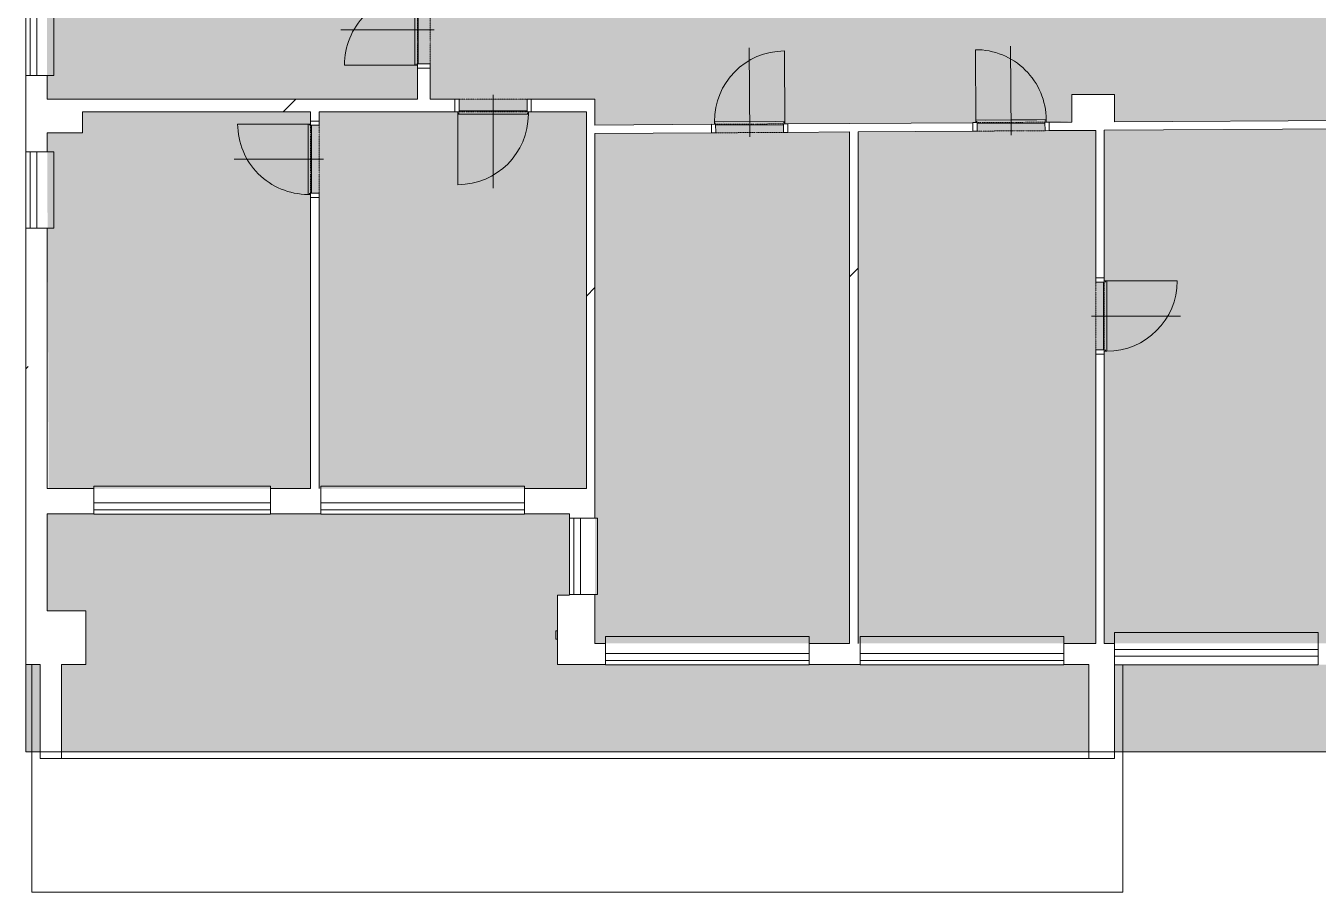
# Model space of a CAD drawing. Header units: millimetres. Extents: x -19993 to 479964, y -45352 to 20466.
# Drawn here: x 310545 to 325771, y -30617 to -20402 of the extents above; entities that cross this region are included whole.
import ezdxf

# ---------------------------------------------------------------- set-up
doc = ezdxf.new("R2010")
doc.units = ezdxf.units.MM
doc.linetypes.add('Čerchovaná se dvěma tečkami', pattern=[2.59, 1, -0.53, 0, -0.53, 0, -0.53])
for name, color, linetype, lineweight in [('A-DETL-GENF', 92, 'Continuous', 9), ('A-DETL-THIN', 151, 'Continuous', 9), ('A-DOOR', 31, 'Continuous', 9), ('A-DOOR-FRAM', 31, 'Continuous', 9), ('A-FLOR', 192, 'Continuous', 9), ('A-GENM', 13, 'Continuous', 9), ('A-GLAZ', 151, 'Continuous', 9), ('A-WALL', 113, 'Continuous', 9), ('A-WALL-PATT', 111, 'Continuous', 25), ('S-COLS', 52, 'Continuous', 9)]:
    doc.layers.add(name, color=color, linetype=linetype, lineweight=lineweight)
pattern_1 = [(45, (312002, 0), (-7184.2, 7184.2), []), (45, (314875, -3e-12), (-7184.2, 7184.2), []), (45, (320623, -7e-12), (-4310.5, 10058), [4064, -2032, 67.1, -1964.9])]

# ---------------------------------------------------------------- blocks, each defined once
blk = doc.blocks.new('DVERE_1k_oblozka - DD03_01_800x1970_koupelna-1549495-Mapka _ závislý 16')
at = {"layer": 'A-DOOR'}
for p, q in [((0, -103), (0, 947)), ((-415, 47), (-415, 907)), ((-400, 47), (-450, 47)), ((-450, 47), (-450, -53)), ((415, 77), (-415, 77)), ((-415, 77), (-415, 62)), ((-415, 62), (-400, 62)), ((-400, -53), (-400, 47)), ((-400, 37), (400, 37)), ((305, 77), (-305, 77)), ((400, 62), (415, 62)), ((450, 47), (400, 47)), ((400, 47), (400, -53)), ((415, 62), (415, 77)), ((415, 77), (415, 47)), ((450, -53), (450, 47)), ((-450, -53), (-400, -53)), ((400, -53), (450, -53))]:
    blk.add_line(p, q, dxfattribs=at)
at = {"layer": 'A-DOOR', "linetype": 'Čerchovaná se dvěma tečkami'}
for p, q in [((-400, 47), (400, 47)), ((-400, -53), (400, -53))]:
    blk.add_line(p, q, dxfattribs=at)
at = {"layer": 'A-DOOR'}
blk.add_arc((-415, 77), 830, 360, 90, dxfattribs=at)
at = {"layer": 'A-DOOR-FRAM'}
for p, q in [((-400, 47), (-450, 47)), ((-400, -53), (-400, 47)), ((400, 47), (400, -53)), ((400, 47), (450, 47)), ((-450, -53), (-400, -53)), ((450, -53), (400, -53))]:
    blk.add_line(p, q, dxfattribs=at)
blk = doc.blocks.new('DVERE_1k_oblozka - DD03_01_800x1970_koupelna-1549491-Mapka _ závislý 16')
at = {"layer": 'A-DOOR'}
for p, q in [((-450, 53), (-400, 53)), ((-450, -47), (-450, 53)), ((-400, 53), (-400, -47)), ((0, 103), (0, -947)), ((400, 53), (450, 53)), ((400, -47), (400, 53)), ((450, 53), (450, -47)), ((-400, -47), (-450, -47)), ((-415, -47), (-415, -907)), ((-415, -62), (-400, -62)), ((-415, -77), (-415, -62)), ((415, -77), (-415, -77)), ((-400, -37), (400, -37)), ((305, -77), (-305, -77)), ((450, -47), (400, -47)), ((400, -62), (415, -62)), ((415, -77), (415, -47)), ((415, -62), (415, -77))]:
    blk.add_line(p, q, dxfattribs=at)
at = {"layer": 'A-DOOR', "linetype": 'Čerchovaná se dvěma tečkami'}
for p, q in [((-400, 53), (400, 53)), ((-400, -47), (400, -47))]:
    blk.add_line(p, q, dxfattribs=at)
at = {"layer": 'A-DOOR'}
blk.add_arc((-415, -77), 830, 270, 0, dxfattribs=at)
at = {"layer": 'A-DOOR-FRAM'}
for p, q in [((-450, 53), (-400, 53)), ((-400, 53), (-400, -47)), ((400, -47), (400, 53)), ((450, 53), (400, 53)), ((-400, -47), (-450, -47)), ((400, -47), (450, -47))]:
    blk.add_line(p, q, dxfattribs=at)
blk = doc.blocks.new('DVERE_1k_oblozka - DD03_01_800x1970_koupelna-1549494-Mapka _ závislý 16')
at = {"layer": 'A-DOOR'}
for p, q in [((-450, 78), (-400, 78)), ((-450, -72), (-450, 78)), ((-400, 78), (-400, -72)), ((0, 128), (0, -972)), ((400, 78), (450, 78)), ((400, -72), (400, 78)), ((450, 78), (450, -72)), ((-400, -72), (-450, -72)), ((-415, -72), (-415, -932)), ((-415, -87), (-400, -87)), ((-415, -102), (-415, -87)), ((415, -102), (-415, -102)), ((-400, -62), (400, -62)), ((305, -102), (-305, -102)), ((450, -72), (400, -72)), ((400, -87), (415, -87)), ((415, -102), (415, -72)), ((415, -87), (415, -102))]:
    blk.add_line(p, q, dxfattribs=at)
at = {"layer": 'A-DOOR', "linetype": 'Čerchovaná se dvěma tečkami'}
for p, q in [((-400, 78), (400, 78)), ((-400, -72), (400, -72))]:
    blk.add_line(p, q, dxfattribs=at)
at = {"layer": 'A-DOOR'}
blk.add_arc((-415, -102), 830, 270, 0, dxfattribs=at)
at = {"layer": 'A-DOOR-FRAM'}
for p, q in [((-450, 78), (-400, 78)), ((-400, 78), (-400, -72)), ((400, -72), (400, 78)), ((450, 78), (400, 78)), ((-400, -72), (-450, -72)), ((400, -72), (450, -72))]:
    blk.add_line(p, q, dxfattribs=at)
blk = doc.blocks.new('DVERE_1k_oblozka - DD03_01_800x1970_koupelna-1549493-Mapka _ závislý 16')
at = {"layer": 'A-DOOR'}
for p, q in [((-415, 72), (-415, 932)), ((0, -128), (0, 972)), ((-400, 72), (-450, 72)), ((-450, 72), (-450, -78)), ((415, 102), (-415, 102)), ((-415, 102), (-415, 87)), ((-415, 87), (-400, 87)), ((-400, -78), (-400, 72)), ((-400, 62), (400, 62)), ((305, 102), (-305, 102)), ((400, 87), (415, 87)), ((450, 72), (400, 72)), ((400, 72), (400, -78)), ((415, 87), (415, 102)), ((415, 102), (415, 72)), ((450, -78), (450, 72)), ((-450, -78), (-400, -78)), ((400, -78), (450, -78))]:
    blk.add_line(p, q, dxfattribs=at)
at = {"layer": 'A-DOOR', "linetype": 'Čerchovaná se dvěma tečkami'}
for p, q in [((-400, 72), (400, 72)), ((-400, -78), (400, -78))]:
    blk.add_line(p, q, dxfattribs=at)
at = {"layer": 'A-DOOR'}
blk.add_arc((-415, 102), 830, 360, 90, dxfattribs=at)
at = {"layer": 'A-DOOR-FRAM'}
for p, q in [((-400, 72), (-450, 72)), ((-400, -78), (-400, 72)), ((400, 72), (400, -78)), ((400, 72), (450, 72)), ((-450, -78), (-400, -78)), ((450, -78), (400, -78))]:
    blk.add_line(p, q, dxfattribs=at)
blk = doc.blocks.new('DVERE_1k_oblozka - DD03_01_800x1970_koupelna-1549492-Mapka _ závislý 16')
at = {"layer": 'A-DOOR'}
for p, q in [((-450, 53), (-400, 53)), ((-450, -47), (-450, 53)), ((-400, 53), (-400, -47)), ((0, 103), (0, -947)), ((400, 53), (450, 53)), ((400, -47), (400, 53)), ((450, 53), (450, -47)), ((-400, -47), (-450, -47)), ((-415, -47), (-415, -907)), ((-415, -62), (-400, -62)), ((-415, -77), (-415, -62)), ((415, -77), (-415, -77)), ((-400, -37), (400, -37)), ((305, -77), (-305, -77)), ((450, -47), (400, -47)), ((400, -62), (415, -62)), ((415, -77), (415, -47)), ((415, -62), (415, -77))]:
    blk.add_line(p, q, dxfattribs=at)
at = {"layer": 'A-DOOR', "linetype": 'Čerchovaná se dvěma tečkami'}
for p, q in [((-400, 53), (400, 53)), ((-400, -47), (400, -47))]:
    blk.add_line(p, q, dxfattribs=at)
at = {"layer": 'A-DOOR'}
blk.add_arc((-415, -77), 830, 270, 0, dxfattribs=at)
at = {"layer": 'A-DOOR-FRAM'}
for p, q in [((-450, 53), (-400, 53)), ((-400, 53), (-400, -47)), ((400, -47), (400, 53)), ((450, 53), (400, 53)), ((-400, -47), (-450, -47)), ((400, -47), (450, -47))]:
    blk.add_line(p, q, dxfattribs=at)
blk = doc.blocks.new('DVERE_1k_oblozka - DD03_01_800x1970_koupelna-1549498-Mapka _ závislý 16')
at = {"layer": 'A-DOOR'}
for p, q in [((0, -103), (0, 947)), ((-415, 47), (-415, 907)), ((-400, 47), (-450, 47)), ((-450, 47), (-450, -53)), ((415, 77), (-415, 77)), ((-415, 77), (-415, 62)), ((-415, 62), (-400, 62)), ((-400, -53), (-400, 47)), ((-400, 37), (400, 37)), ((305, 77), (-305, 77)), ((400, 62), (415, 62)), ((450, 47), (400, 47)), ((400, 47), (400, -53)), ((415, 62), (415, 77)), ((415, 77), (415, 47)), ((450, -53), (450, 47)), ((-450, -53), (-400, -53)), ((400, -53), (450, -53))]:
    blk.add_line(p, q, dxfattribs=at)
at = {"layer": 'A-DOOR', "linetype": 'Čerchovaná se dvěma tečkami'}
for p, q in [((-400, 47), (400, 47)), ((-400, -53), (400, -53))]:
    blk.add_line(p, q, dxfattribs=at)
at = {"layer": 'A-DOOR'}
blk.add_arc((-415, 77), 830, 360, 90, dxfattribs=at)
at = {"layer": 'A-DOOR-FRAM'}
for p, q in [((-400, 47), (-450, 47)), ((-400, -53), (-400, 47)), ((400, 47), (400, -53)), ((400, 47), (450, 47)), ((-450, -53), (-400, -53)), ((450, -53), (400, -53))]:
    blk.add_line(p, q, dxfattribs=at)
blk = doc.blocks.new('OKNO_2k_nadsvetlik - OKNO_2k_nadsvetlik 2400 x 1850-V81-Mapka _ závislý 16')
at = {"layer": 'A-GLAZ'}
for p, q in [((-1200, 126), (1200, 126)), ((-1200, 75), (-1200, 126)), ((1200, 75), (-1200, 75)), ((-1200, 75), (1200, 75)), ((-1200, -5), (-1200, 75)), ((1200, 126), (1200, 75)), ((1200, 75), (1200, -5)), ((1200, -5), (-1200, -5))]:
    blk.add_line(p, q, dxfattribs=at)
blk = doc.blocks.new('parapet s nosem_vnitní - parapet s nosem_vnitní-1280305-Mapka _ závislý 16')
at = {"layer": 'A-GENM'}
for p, q in [((-1200, -190), (-1200, 0)), ((1200, 0), (1200, -190)), ((-1200, -190), (-1200, -200)), ((-1200, -200), (1200, -200)), ((-1200, -200), (1200, -200)), ((1200, -200), (1200, -190))]:
    blk.add_line(p, q, dxfattribs=at)
blk = doc.blocks.new('OKNO_2k_nadsvetlik - OKNO_2k_nadsvetlik 2400 x 1800-1972450-Mapka _ závislý 16')
at = {"layer": 'A-GLAZ', "color": 41}
for p, q in [((-1200, 126), (1200, 126)), ((-1200, 25), (-1200, 126)), ((1200, 25), (-1200, 25)), ((-1200, 25), (1200, 25)), ((-1200, -55), (-1200, 25)), ((1200, 126), (1200, 25)), ((1200, 25), (1200, -55)), ((1200, -55), (-1200, -55))]:
    blk.add_line(p, q, dxfattribs=at)
blk = doc.blocks.new('parapet s nosem_vnitní - parapet s nosem_vnitní-V63-Mapka _ závislý 16')
at = {"layer": 'A-GENM', "color": 41}
for p, q in [((-1200, -190), (-1200, 0)), ((1200, 0), (1200, -190)), ((-1200, -190), (-1200, -200)), ((-1200, -200), (1200, -200)), ((-1200, -200), (1200, -200)), ((1200, -200), (1200, -190))]:
    blk.add_line(p, q, dxfattribs=at)
blk = doc.blocks.new('OKNO_1k_nadsvetlik - OKNO_1k_nadsvetlik_900 x 1700-1969443-Mapka _ závislý 16')
at = {"layer": 'A-GLAZ'}
for p, q in [((-450, 126), (450, 126)), ((-450, 75), (-450, 126)), ((450, 75), (-450, 75)), ((-450, 75), (450, 75)), ((-450, -5), (-450, 75)), ((450, 126), (450, 75)), ((450, 75), (450, -5)), ((450, -5), (-450, -5))]:
    blk.add_line(p, q, dxfattribs=at)
blk = doc.blocks.new('parapet s nosem_vnitní - parapet s nosem_vnitní-V48-Mapka _ závislý 16')
at = {"layer": 'A-GENM'}
for p, q in [((-450, -190), (-450, 0)), ((450, 0), (450, -190)), ((-450, -190), (-450, -200)), ((-450, -200), (450, -200)), ((-450, -200), (450, -200)), ((450, -200), (450, -190))]:
    blk.add_line(p, q, dxfattribs=at)
blk = doc.blocks.new('OKNO_2k_nadsvetlik - OKNO_2k_nadsvetlik 2080 x 1850-1972484-Mapka _ závislý 16')
at = {"layer": 'A-GLAZ'}
for p, q in [((-1040, 151), (1040, 151)), ((-1040, 100), (-1040, 151)), ((1040, 100), (-1040, 100)), ((-1040, 100), (1040, 100)), ((-1040, 20), (-1040, 100)), ((1040, 20), (-1040, 20)), ((1040, 151), (1040, 100)), ((1040, 100), (1040, 20))]:
    blk.add_line(p, q, dxfattribs=at)
blk = doc.blocks.new('parapet s nosem_vnitní - parapet s nosem_vnitní-1280332-Mapka _ závislý 16')
at = {"layer": 'A-GENM'}
for p, q in [((-1040, -190), (-1040, 0)), ((1040, 0), (1040, -190)), ((-1040, -190), (-1040, -200)), ((-1040, -200), (1040, -200)), ((-1040, -200), (1040, -200)), ((1040, -200), (1040, -190))]:
    blk.add_line(p, q, dxfattribs=at)
blk = doc.blocks.new('OKNO_2k_nadsvetlik - OKNO_2k_nadsvetlik 2400 x 1850-1972470-Mapka _ závislý 16')
at = {"layer": 'A-GLAZ'}
for p, q in [((-1200, 151), (1200, 151)), ((-1200, 100), (-1200, 151)), ((1200, 100), (-1200, 100)), ((-1200, 100), (1200, 100)), ((-1200, 20), (-1200, 100)), ((1200, 20), (-1200, 20)), ((1200, 151), (1200, 100)), ((1200, 100), (1200, 20))]:
    blk.add_line(p, q, dxfattribs=at)
blk = doc.blocks.new('Vypínač_venkovní_2 - Typ 1-1700573-Mapka _ závislý 16')
at = {"layer": 'A-GENM'}
for p, q in [((25, 240), (125, 240)), ((125, 240), (25, 240)), ((25, 240), (25, 220)), ((25, 220), (25, 240)), ((25, 220), (125, 220)), ((125, 220), (25, 220)), ((67, 243), (67, 240)), ((67, 243), (67, 240)), ((83, 243), (67, 243)), ((67, 240), (83, 240)), ((83, 240), (67, 240)), ((83, 240), (83, 243)), ((83, 240), (83, 243)), ((125, 220), (125, 240)), ((125, 220), (125, 240))]:
    blk.add_line(p, q, dxfattribs=at)
blk = doc.blocks.new('OKNO_1k_nadsvetlik - OKNO_1k_nadsvetlik_900 x 1850-2123857-Mapka _ závislý 16')
at = {"layer": 'A-GLAZ', "color": 41}
for p, q in [((-450, 151), (450, 151)), ((-450, 100), (-450, 151)), ((450, 100), (-450, 100)), ((-450, 100), (450, 100)), ((-450, 20), (-450, 100)), ((450, 20), (-450, 20)), ((450, 151), (450, 100)), ((450, 100), (450, 20))]:
    blk.add_line(p, q, dxfattribs=at)
blk = doc.blocks.new('parapet s nosem_vnitní - parapet s nosem_vnitní-1280301-Mapka _ závislý 16')
at = {"layer": 'A-GENM', "color": 41}
for p, q in [((-450, -190), (-450, 0)), ((450, 0), (450, -190)), ((-450, -190), (-450, -200)), ((-450, -200), (450, -200)), ((-450, -200), (450, -200)), ((450, -200), (450, -190))]:
    blk.add_line(p, q, dxfattribs=at)

msp = doc.modelspace()

# ---------------------------------------------------------------- hatches: boundary and pattern name
at = {"layer": 'A-DETL-GENF'}
h = msp.add_hatch(color=1, dxfattribs=at)
h.paths.add_polyline_path([(310716, -28962), (310716, -27934), (310546, -27934), (310546, -28962)])
h.paths.add_polyline_path([(327333, -28962), (328761, -28962), (328761, -27934), (323371, -27934), (323371, -28962)])
h.paths.add_polyline_path([(310966, -28962), (323071, -28962), (323071, -27934), (316811, -27934), (316811, -27116), (316951, -27116), (316951, -26158), (310796, -26158), (310796, -27300), (311251, -27300), (311251, -27934), (310966, -27934), (310966, -28938)])
h.paths.add_polyline_path([(357044, -17206), (357044, -17201), (356744, -17206)])
h.paths.add_polyline_path([(354356, -17206), (354356, -17521), (354036, -17521), (354036, -17206)])
h.paths.add_polyline_path([(351481, -10581), (351481, -10577), (351081, -10577)])
h.paths.add_polyline_path([(343745, -28813), (343762, -24293), (343845, -24293), (343845, -28813), (346845, -28813), (346845, -28278), (346945, -28278), (346945, -27407), (346820, -27407), (346820, -22813), (344765, -22813), (344765, -22713), (345793, -22713), (345793, -22545), (346018, -22545), (346018, -22713), (346820, -22713), (346820, -22382), (347474, -22382), (347474, -22532), (346945, -22532), (346945, -27157), (350130, -27157), (350130, -22532), (348274, -22532), (348274, -22382), (348694, -22382), (348694, -20532), (348250, -20532), (348250, -20432), (353265, -20432), (353265, -19232), (352905, -19232), (352905, -19132), (353515, -19132), (353515, -19580), (355655, -19580), (355655, -19830), (356455, -19830), (356455, -19580), (358595, -19580), (358595, -19830), (359495, -19830), (359495, -19580), (360739, -19580), (360739, -17452), (360361, -17456), (360358, -17206), (359791, -17206), (359791, -17501), (359491, -17501), (359491, -17206), (357044, -17206), (357044, -17501), (356744, -17501), (356744, -17206), (353470, -17206), (353470, -17957), (351639, -17957), (351639, -17270), (350501, -17270), (350501, -17945), (350401, -17945), (350401, -17170), (350931, -17170), (350931, -13702), (351081, -13702), (351081, -16586), (351481, -16586), (351481, -16956), (352793, -16956), (352732, -12682), (351851, -12686), (351851, -12587), (352751, -12582), (352732, -10573), (351481, -10584), (351481, -10977), (351081, -10977), (351081, -12590), (351251, -12591), (351251, -12689), (351081, -12691), (351081, -12902), (350931, -12902), (350931, -12691), (350542, -12691), (350542, -12593), (350931, -12590), (350931, -10585), (350761, -10577), (350760, -10406), (350710, -10392), (350709, -10372), (349060, -10372), (349060, -10418), (349010, -10418), (349011, -10598), (348580, -10622), (348612, -12602), (349066, -12600), (349066, -12700), (348612, -12702), (348682, -17272), (347217, -17272), (347217, -17972), (346807, -17972), (346807, -17272), (346717, -17272), (346717, -17172), (348581, -17172), (348480, -10602), (345489, -10622), (345489, -11022), (345089, -11022), (345089, -16631), (345509, -16631), (345509, -17172), (345917, -17172), (345917, -17272), (345837, -17272), (345837, -20887), (343956, -20879), (343957, -20729), (345737, -20729), (345737, -17272), (345089, -17272), (345089, -17585), (341272, -17585), (341272, -20719), (343057, -20725), (343056, -20876), (340065, -20864), (340066, -20714), (341172, -20714), (341172, -17585), (337948, -17585), (337948, -20705), (339166, -20710), (339165, -20860), (337648, -20854), (337648, -20036), (337015, -20036), (337015, -20245), (336735, -20236), (336739, -20136), (336915, -20136), (336915, -19936), (337848, -19936), (337848, -17585), (335312, -17585), (335312, -18746), (335794, -18746), (335758, -20102), (335939, -20108), (335936, -20208), (335259, -20184), (335295, -18846), (335028, -18846), (335028, -18746), (335212, -18746), (335212, -16830), (333502, -16830), (333502, -18186), (334133, -18186), (334133, -18746), (334428, -18746), (334428, -18846), (334133, -18846), (334133, -19546), (331531, -19546), (331531, -15712), (331631, -15712), (331631, -16230), (332661, -16230), (332661, -15870), (332761, -15870), (332761, -16680), (334802, -16680), (334802, -15947), (333859, -15947), (333859, -15712), (333959, -15712), (333959, -15847), (334902, -15848), (334902, -16680), (335212, -16680), (335212, -15010), (333959, -15010), (333959, -15112), (333859, -15112), (333859, -15010), (331631, -15010), (331631, -15112), (331531, -15112), (331531, -14802), (331631, -14802), (331631, -14910), (333859, -14910), (333859, -14700), (333959, -14713), (333959, -14910), (335212, -14910), (335212, -13920), (333959, -13920), (333959, -14100), (333859, -14100), (333859, -13920), (331631, -13920), (331631, -14202), (331531, -14202), (331531, -11677), (330194, -11677), (330194, -18362), (330244, -18362), (330244, -19013), (329859, -19013), (329859, -18913), (330094, -18913), (330094, -18362), (330044, -18343), (330039, -16403), (329164, -16403), (329164, -16443), (328829, -16443), (328829, -18243), (328909, -18243), (328909, -18913), (329059, -18913), (329059, -19013), (328037, -19013), (328037, -18913), (328809, -18913), (328809, -18343), (328729, -18343), (328729, -16443), (325987, -16443), (325987, -18913), (327337, -18913), (327333, -19013), (325987, -19013), (325987, -19652), (324838, -19656), (324838, -19506), (325537, -19503), (325537, -19143), (325837, -19143), (325837, -16443), (323234, -16443), (323225, -16843), (322834, -16843), (322834, -16443), (321471, -16443), (321471, -19519), (324037, -19509), (324037, -19659), (320622, -19672), (320621, -19522), (321371, -19519), (321371, -16443), (317259, -16443), (317259, -19535), (319821, -19525), (319822, -19675), (317159, -19685), (317159, -16843), (316824, -16843), (316824, -16143), (318095, -16140), (318095, -15478), (318435, -15478), (318435, -9996), (318025, -9996), (318025, -9446), (318435, -9446), (318435, -6966), (318005, -6966), (318005, -6451), (318435, -6451), (318435, -3625), (317745, -3625), (317745, -3525), (318435, -3525), (318435, -887), (317902, -887), (317902, -432), (312450, -432), (312450, -872), (312015, -891), (312015, -6443), (312435, -6443), (312435, -6963), (312015, -6963), (312015, -9240), (316608, -9184), (316608, -5995), (316697, -5995), (316712, -10327), (316612, -10327), (316608, -9284), (312450, -9340), (312450, -9908), (312015, -9908), (312015, -14261), (316625, -14199), (316615, -11127), (316714, -11127), (316725, -14299), (315318, -14319), (315318, -14535), (315218, -14535), (315218, -14319), (311660, -14377), (311660, -15447), (311684, -15452), (311685, -15452), (312470, -15452), (312470, -16130), (314763, -16130), (314763, -15402), (315318, -15402), (315308, -20050), (315158, -20050), (315158, -16430), (311211, -16430), (311211, -16830), (310796, -16830), (310796, -21265), (315158, -21265), (315158, -20850), (315308, -20850), (315308, -21265), (315651, -21265), (315651, -21415), (314001, -21415), (314001, -21575), (313901, -21575), (313901, -21415), (311211, -21415), (311211, -21665), (310796, -21665), (310816, -25858), (313901, -25858), (313901, -22375), (314001, -22375), (314001, -25858), (317151, -25858), (317151, -21415), (316451, -21415), (316451, -21265), (317251, -21265), (317251, -21572), (318673, -21563), (318673, -21663), (317251, -21672), (317251, -27684), (320251, -27684), (320251, -21653), (319473, -21653), (319473, -21558), (321753, -21544), (321753, -21644), (320351, -21653), (320351, -27684), (323151, -27684), (323151, -24224), (323251, -24224), (323251, -27684), (326051, -27684), (326051, -21617), (323251, -21635), (323251, -23424), (323151, -23424), (323151, -21635), (322553, -21634), (322553, -21539), (322870, -21524), (322870, -21212), (323370, -21212), (323370, -21534), (328811, -21500), (328811, -20299), (328911, -20299), (328911, -22383), (334954, -22383), (334954, -21323), (334874, -21323), (334874, -21223), (335304, -21223), (335304, -22713), (335548, -22713), (335547, -22813), (334954, -22813), (334954, -28813), (338048, -28813), (338048, -22813), (336348, -22813), (336348, -22713), (339168, -22713), (339168, -22813), (338148, -22813), (338148, -28813), (340851, -28813), (340851, -28418), (341251, -28418), (341251, -28813), (341708, -28813)])
h.paths.add_polyline_path([(328580, -27684), (328848, -27684), (328848, -27207), (329248, -27207), (329248, -24439), (328811, -24439), (328811, -21600), (326151, -21617), (326151, -27684), (327333, -27684)])
h.paths.add_polyline_path([(351977, -27157), (353265, -27157), (353265, -22766), (352850, -22766), (352850, -22366), (353265, -22366), (353265, -20532), (348794, -20532), (348794, -22382), (350255, -22382), (350255, -27157)])
h.paths.add_polyline_path([(330038, -25319), (330938, -25319), (330938, -25069), (333128, -25069), (333128, -25319), (334013, -25319), (334028, -25069), (334604, -25069), (334604, -22713), (334954, -22713), (334954, -22483), (328911, -22483), (328911, -24339), (329498, -24339), (329498, -25069), (330038, -25069)])
h.paths.add_polyline_path([(343762, -23493), (343745, -23493), (343745, -22813), (342545, -22813), (342545, -23463), (342445, -23463), (342445, -22813), (342395, -22813), (342395, -22713), (343965, -22713), (343965, -22813), (343845, -22813), (343845, -23493)])
h.paths.add_polyline_path([(340018, -22813), (339968, -22813), (339968, -22713), (340781, -22713), (340781, -22363), (341281, -22363), (341281, -22713), (341595, -22713), (341595, -22813), (340781, -22813)])
h.paths.add_polyline_path([(334224, -21323), (329989, -21323), (329989, -21223), (334274, -21223), (334274, -21323)])
h.paths.add_polyline_path([(335658, -20098), (335692, -18846), (335395, -18846), (335362, -20088), (335547, -20094)])
h.paths.add_polyline_path([(334006, -19446), (334033, -19446), (334033, -18286), (332833, -18286), (332833, -18686), (332733, -18686), (332733, -18286), (331631, -18286), (331631, -19446), (332733, -19446), (332733, -19286), (332833, -19286), (332833, -19446)])
h.paths.add_polyline_path([(351438, -19232), (348610, -19232), (348610, -19132), (352105, -19132), (352105, -19232), (351739, -19232)])
h.paths.add_polyline_path([(332833, -18186), (333202, -18186), (333202, -16780), (332661, -16780), (332661, -16330), (331631, -16330), (331631, -18186), (332733, -18186)])
h.paths.add_polyline_path([(351977, -17857), (353370, -17857), (353370, -17206), (351739, -17206), (351739, -17857)])
h.paths.add_polyline_path([(335627, -17335), (335627, -4241), (335562, -4241), (335547, -11623), (335462, -11606), (335212, -11606), (335212, -11479), (332829, -11479), (332829, -11379), (335212, -11379), (335212, -10846), (335166, -10846), (335166, -10446), (335212, -10446), (335212, -4241), (328805, -4241), (328805, -16143), (329164, -16143), (329164, -16253), (330044, -16253), (330044, -11527), (331531, -11527), (331531, -11379), (332029, -11379), (332029, -11479), (331631, -11479), (331631, -13770), (335212, -13770), (335212, -12506), (335547, -12485), (335562, -12481), (335562, -17335)])
h.paths.add_polyline_path([(359791, -17206), (359791, -17201), (359491, -17206)])
h.paths.add_polyline_path([(360089, -16956), (360089, -16584), (360489, -16584), (360489, -10920), (360089, -10920), (360089, -10523), (354502, -10565), (354502, -11196), (354408, -11196), (354405, -10952), (354085, -10952), (354082, -10564), (353931, -10565), (353930, -10385), (352830, -10392), (352817, -10933), (352835, -10918), (352862, -13547), (354429, -13507), (354429, -11997), (354515, -11997), (354514, -13605), (352862, -13647), (352893, -16956), (354114, -16956), (354114, -16556), (354514, -16556), (354530, -16956), (359791, -16956)])
h.paths.add_polyline_path([(315218, -15385), (315218, -15335), (315318, -15335), (315308, -15385), (315218, -15385)])
h.paths.add_polyline_path([(316595, -5195), (316589, -3525), (316945, -3525), (316945, -3625), (316690, -3625), (316690, -5195)])
at = {"layer": 'A-WALL-PATT', "lineweight": 9}
h = msp.add_hatch(dxfattribs=at)
h.set_pattern_fill('FP_109', color=256, angle=45, style=0, pattern_type=2)
h.set_pattern_definition(pattern_1)
h.paths.add_polyline_path([(310546, -27934), (310796, -27934), (310796, -22789), (310546, -22789), (310546, -27300)])
h.paths.add_polyline_path([(310546, -21889), (310796, -21889), (310782, -20989), (310546, -20989), (310546, -21665)])
h.paths.add_polyline_path([(310596, -20089), (310796, -20089), (310796, -16430), (310546, -16430), (310546, -20089)])
h = msp.add_hatch(dxfattribs=at)
h.set_pattern_fill('FP_108', color=256, angle=45, style=0, pattern_type=2)
h.set_pattern_definition(pattern_1)
h.paths.add_polyline_path([(315158, -21265), (315308, -21265), (315308, -20900), (315158, -20900)])
h.paths.add_polyline_path([(315308, -20000), (315308, -16430), (315158, -16430), (315158, -20000)])
h = msp.add_hatch(dxfattribs=at)
h.set_pattern_fill('FP_108', color=256, angle=45, style=0, pattern_type=2)
h.set_pattern_definition(pattern_1)
h.paths.add_polyline_path([(310903, -21665), (311211, -21665), (311211, -21265), (310796, -21265), (310796, -21665)])
h = msp.add_hatch(dxfattribs=at)
h.set_pattern_fill('FP_108', color=256, angle=45, style=0, pattern_type=2)
h.set_pattern_definition(pattern_1)
h.paths.add_polyline_path([(317251, -21415), (317251, -21265), (316501, -21265), (316501, -21415), (317151, -21415)])
h.paths.add_polyline_path([(311211, -21415), (315601, -21415), (315601, -21265), (311211, -21265)])
h = msp.add_hatch(dxfattribs=at)
h.set_pattern_fill('FP_108', color=256, angle=45, style=0, pattern_type=2)
h.set_pattern_definition(pattern_1)
h.paths.add_polyline_path([(314001, -25858), (314001, -22425), (313901, -22425), (313901, -25858)])
h.paths.add_polyline_path([(313901, -21525), (314001, -21524), (314001, -21415), (313901, -21415), (313901, -21524)])
h = msp.add_hatch(dxfattribs=at)
h.set_pattern_fill('FP_108', color=256, angle=45, style=0, pattern_type=2)
h.set_pattern_definition(pattern_1)
h.paths.add_polyline_path([(317251, -25858), (317251, -21415), (317151, -21415), (317151, -25858)])
h = msp.add_hatch(dxfattribs=at)
h.set_pattern_fill('FP_116', color=256, angle=45, style=0, pattern_type=2)
h.set_pattern_definition([(45.356, (312002, 0), (-7228.7, 7139.4), []), (45.356, (314875, 18), (-7228.7, 7139.4), []), (45.356, (320623, 54), (-4373, 10031), [4064, -2032, 67, -1965])])
h.paths.add_polyline_path([(317251, -21672), (318623, -21663), (318623, -21563), (317251, -21572), (317251, -21663)])
h.paths.add_polyline_path([(319523, -21658), (321703, -21644), (321703, -21544), (319523, -21558), (319523, -21653)])
h.paths.add_polyline_path([(322603, -21638), (328811, -21600), (328811, -21500), (323370, -21534), (323370, -21562), (322870, -21562), (322870, -21537), (322603, -21538), (322603, -21562)])
h = msp.add_hatch(dxfattribs=at)
h.set_pattern_fill('FP_108', color=256, angle=45, style=0, pattern_type=2)
h.set_pattern_definition(pattern_1)
h.paths.add_polyline_path([(320251, -27684), (320351, -27684), (320351, -21652), (320251, -21653), (320251, -26064)])
h = msp.add_hatch(dxfattribs=at)
h.set_pattern_fill('FP_108', color=256, angle=45, style=0, pattern_type=2)
h.set_pattern_definition(pattern_1)
h.paths.add_polyline_path([(323251, -27684), (323251, -24274), (323151, -24274), (323151, -27684), (323225, -27684)])
h.paths.add_polyline_path([(323251, -23374), (323251, -21634), (323151, -21635), (323151, -23374), (323225, -23374)])
h = msp.add_hatch(dxfattribs=at)
h.set_pattern_fill('FP_114', color=256, angle=45, style=0, pattern_type=2)
h.set_pattern_definition(pattern_1)
h.paths.add_polyline_path([(310796, -26158), (311346, -26158), (311346, -25858), (310796, -25858)])
h.paths.add_polyline_path([(313426, -26158), (314021, -26158), (314001, -25858), (313426, -25858), (313426, -26108)])
h.paths.add_polyline_path([(316951, -26158), (317251, -26158), (317251, -25858), (316421, -25858), (316421, -26158)])
h = msp.add_hatch(dxfattribs=at)
h.set_pattern_fill('FP_108', color=256, angle=45, style=0, pattern_type=2)
h.set_pattern_definition([(45, (312002, 0), (-7184.2, 7184.2), []), (45, (314875, -2e-12), (-7184.2, 7184.2), []), (45, (320623, -6e-12), (-4310.5, 10058), [4064, -2032, 67, -1965])])
h.paths.add_polyline_path([(317251, -26208), (317251, -26158), (316951, -26158), (316951, -26208), (317081, -26208)])
h = msp.add_hatch(dxfattribs=at)
h.set_pattern_fill('FP_108', color=256, angle=45, style=0, pattern_type=2)
h.set_pattern_definition(pattern_1)
h.paths.add_polyline_path([(316811, -27934), (317251, -27934), (317251, -27116), (316811, -27116), (316811, -27684)])
h = msp.add_hatch(dxfattribs=at)
h.set_pattern_fill('FP_109', color=256, angle=45, style=0, pattern_type=2)
h.set_pattern_definition(pattern_1)
h.paths.add_polyline_path([(310966, -27934), (311251, -27934), (311251, -27300), (310796, -27300), (310796, -27934), (310903, -27934)])
h = msp.add_hatch(dxfattribs=at)
h.set_pattern_fill('FP_108', color=256, angle=45, style=0, pattern_type=2)
h.set_pattern_definition(pattern_1)
h.paths.add_polyline_path([(317374, -27934), (317374, -27684), (317251, -27684), (317251, -27934)])
h.paths.add_polyline_path([(329498, -27934), (329498, -27684), (328726, -27684), (328726, -27934), (329248, -27934)])
h.paths.add_polyline_path([(320351, -27934), (320374, -27934), (320351, -27684), (319774, -27684), (319774, -27934), (320251, -27934)])
h.paths.add_polyline_path([(323225, -27934), (323371, -27934), (323371, -27684), (322774, -27684), (322774, -27934), (323151, -27934)])
h.paths.add_polyline_path([(326326, -27934), (326326, -27684), (325771, -27684), (325771, -27934), (326151, -27934)])
h = msp.add_hatch(dxfattribs=at)
h.set_pattern_fill('FP_109', color=256, angle=45, style=0, pattern_type=2)
h.set_pattern_definition(pattern_1)
h.paths.add_polyline_path([(310966, -29042), (310966, -27934), (310716, -27934), (310716, -29042), (310903, -29042)])
h = msp.add_hatch(dxfattribs=at)
h.set_pattern_fill('FP_108', color=256, angle=45, style=0, pattern_type=2)
h.set_pattern_definition(pattern_1)
h.paths.add_polyline_path([(323371, -29042), (323371, -27934), (323071, -27934), (323071, -29042), (323225, -29042)])
at = {"layer": 'S-COLS'}
h = msp.add_hatch(dxfattribs=at)
h.set_pattern_fill('FP_150', color=256, style=0, pattern_type=2)
h.set_pattern_definition([(45, (312002, 0), (-7184, 7184), []), (45, (314875, 0), (-7184, 7184), []), (45, (320623, 0), (-4310.5, 10058), [4064, -2032, 67, -1965])])
h.paths.add_polyline_path([(323225, -21562), (323370, -21562), (323370, -21212), (322870, -21212), (322870, -21562)])

# ---------------------------------------------------------------- linework, layer by layer
at = {"layer": 'A-DETL-THIN'}
for p, q in [((310546, -16142), (310546, -28962)), ((310546, -28962), (328761, -28962))]:
    msp.add_line(p, q, dxfattribs=at)
at = {"layer": 'A-FLOR'}
for p, q in [((310616, -30617), (310616, -27934)), ((323471, -27935), (323471, -30617)), ((310966, -29042), (323071, -29042)), ((323471, -30617), (310616, -30617))]:
    msp.add_line(p, q, dxfattribs=at)
at = {"layer": 'A-WALL'}
for p, q in [((310546, -20989), (310546, -21889)), ((310796, -21265), (310796, -20989)), ((315158, -20900), (315158, -21265)), ((315308, -21265), (315308, -20900)), ((315158, -21265), (310796, -21265)), ((315601, -21265), (315308, -21265)), ((317251, -21265), (316501, -21265)), ((317251, -21572), (317251, -21265)), ((311211, -21665), (311211, -21415)), ((311211, -21415), (313901, -21415)), ((313901, -21415), (313901, -21525)), ((314001, -21415), (315601, -21415)), ((314001, -21525), (314001, -21415)), ((316501, -21415), (317151, -21415)), ((317151, -21415), (317151, -25858)), ((318623, -21563), (317251, -21572)), ((321703, -21544), (319523, -21558)), ((322870, -21537), (322603, -21538)), ((323251, -21634), (326051, -21617)), ((328811, -21500), (323370, -21534)), ((310796, -21889), (310796, -21665)), ((310796, -21665), (311211, -21665)), ((317251, -21672), (318623, -21663)), ((317251, -26208), (317251, -21672)), ((319523, -21658), (320251, -21653)), ((320251, -21653), (320251, -27684)), ((320351, -21652), (321703, -21644)), ((320351, -27684), (320351, -21652)), ((322603, -21638), (323151, -21635)), ((323151, -21635), (323151, -23374)), ((323251, -23374), (323251, -21634)), ((313901, -22425), (313901, -25858)), ((314001, -25858), (314001, -22425)), ((310546, -22789), (310546, -27934)), ((310796, -25858), (310796, -22789)), ((323151, -24274), (323151, -27684)), ((323251, -27684), (323251, -24274)), ((311346, -25858), (310796, -25858)), ((313901, -25858), (313426, -25858)), ((317151, -25858), (316421, -25858)), ((310796, -27300), (310796, -26158)), ((310796, -26158), (311346, -26158)), ((313426, -26158), (314021, -26158)), ((316421, -26158), (316951, -26158)), ((316951, -26158), (316951, -26208)), ((316811, -27116), (316811, -27934)), ((316951, -27116), (316811, -27116)), ((317251, -27684), (317251, -27116)), ((311251, -27300), (310796, -27300)), ((311251, -27934), (311251, -27300)), ((317374, -27684), (317251, -27684)), ((320251, -27684), (319774, -27684)), ((323151, -27684), (322774, -27684)), ((323371, -27684), (323251, -27684)), ((310546, -27934), (310716, -27934)), ((310716, -27934), (310716, -29042)), ((310966, -29042), (310966, -27934)), ((310966, -27934), (311251, -27934)), ((316811, -27934), (317374, -27934)), ((319774, -27934), (320374, -27934)), ((322774, -27934), (323071, -27934)), ((323071, -27934), (323071, -29042)), ((323371, -29042), (323371, -27935)), ((310716, -29042), (310966, -29042)), ((323071, -29042), (323371, -29042))]:
    msp.add_line(p, q, dxfattribs=at)
at = {"layer": 'S-COLS'}
for p, q in [((323370, -21212), (322870, -21212)), ((322870, -21212), (322870, -21537)), ((323370, -21534), (323370, -21212))]:
    msp.add_line(p, q, dxfattribs=at)

# ---------------------------------------------------------------- block references
at = {"layer": 'A-DOOR'}
for name, p, rotation in [('DVERE_1k_oblozka - DD03_01_800x1970_koupelna-1549493-Mapka _ závislý 16', (315230, -20450), 89.99999999999993), ('DVERE_1k_oblozka - DD03_01_800x1970_koupelna-1549491-Mapka _ závislý 16', (319073, -21608), 180.355931784545), ('DVERE_1k_oblozka - DD03_01_800x1970_koupelna-1549495-Mapka _ závislý 16', (322153, -21588), 0.355931784544985), ('DVERE_1k_oblozka - DD03_01_800x1970_koupelna-1549492-Mapka _ závislý 16', (313948, -21975), 269.9999999999999), ('DVERE_1k_oblozka - DD03_01_800x1970_koupelna-1549498-Mapka _ závislý 16', (323204, -23824), 269.9999999999999)]:
    msp.add_blockref(name, p, dxfattribs=dict(at, rotation=rotation))
msp.add_blockref('DVERE_1k_oblozka - DD03_01_800x1970_koupelna-1549494-Mapka _ závislý 16', (316051, -21343), dxfattribs=at)
at = {"layer": 'A-GENM'}
for name, p, rotation in [('parapet s nosem_vnitní - parapet s nosem_vnitní-V48-Mapka _ závislý 16', (310676, -20539), 89.99999999999991), ('parapet s nosem_vnitní - parapet s nosem_vnitní-V48-Mapka _ závislý 16', (310676, -22339), 89.99999999999991), ('parapet s nosem_vnitní - parapet s nosem_vnitní-1280332-Mapka _ závislý 16', (312386, -26028), 180), ('parapet s nosem_vnitní - parapet s nosem_vnitní-1280305-Mapka _ závislý 16', (315221, -26028), 180), ('Vypínač_venkovní_2 - Typ 1-1700573-Mapka _ závislý 16', (317031, -27659), 89.9999999999999), ('parapet s nosem_vnitní - parapet s nosem_vnitní-1280305-Mapka _ závislý 16', (318574, -27804), 180), ('parapet s nosem_vnitní - parapet s nosem_vnitní-1280305-Mapka _ závislý 16', (321574, -27804), 180)]:
    msp.add_blockref(name, p, dxfattribs=dict(at, rotation=rotation))
at = {"layer": 'A-GENM', "color": 41}
for name, p, rotation in [('parapet s nosem_vnitní - parapet s nosem_vnitní-1280301-Mapka _ závislý 16', (317081, -26658), 90), ('parapet s nosem_vnitní - parapet s nosem_vnitní-V63-Mapka _ závislý 16', (324571, -27754), 180)]:
    msp.add_blockref(name, p, dxfattribs=dict(at, rotation=rotation))
at = {"layer": 'A-GLAZ'}
for name, p, rotation in [('OKNO_1k_nadsvetlik - OKNO_1k_nadsvetlik_900 x 1700-1969443-Mapka _ závislý 16', (310671, -20539), 89.99999999999991), ('OKNO_1k_nadsvetlik - OKNO_1k_nadsvetlik_900 x 1700-1969443-Mapka _ závislý 16', (310671, -22339), 89.99999999999991), ('OKNO_2k_nadsvetlik - OKNO_2k_nadsvetlik 2080 x 1850-1972484-Mapka _ závislý 16', (312386, -26008), 180), ('OKNO_2k_nadsvetlik - OKNO_2k_nadsvetlik 2400 x 1850-1972470-Mapka _ závislý 16', (315221, -26008), 180), ('OKNO_2k_nadsvetlik - OKNO_2k_nadsvetlik 2400 x 1850-V81-Mapka _ závislý 16', (318574, -27809), 180), ('OKNO_2k_nadsvetlik - OKNO_2k_nadsvetlik 2400 x 1850-V81-Mapka _ závislý 16', (321574, -27809), 180)]:
    msp.add_blockref(name, p, dxfattribs=dict(at, rotation=rotation))
at = {"layer": 'A-GLAZ', "color": 41}
for name, p, rotation in [('OKNO_1k_nadsvetlik - OKNO_1k_nadsvetlik_900 x 1850-2123857-Mapka _ závislý 16', (317101, -26658), 90), ('OKNO_2k_nadsvetlik - OKNO_2k_nadsvetlik 2400 x 1800-1972450-Mapka _ závislý 16', (324571, -27809), 180)]:
    msp.add_blockref(name, p, dxfattribs=dict(at, rotation=rotation))

doc.saveas('drawing.dxf')
